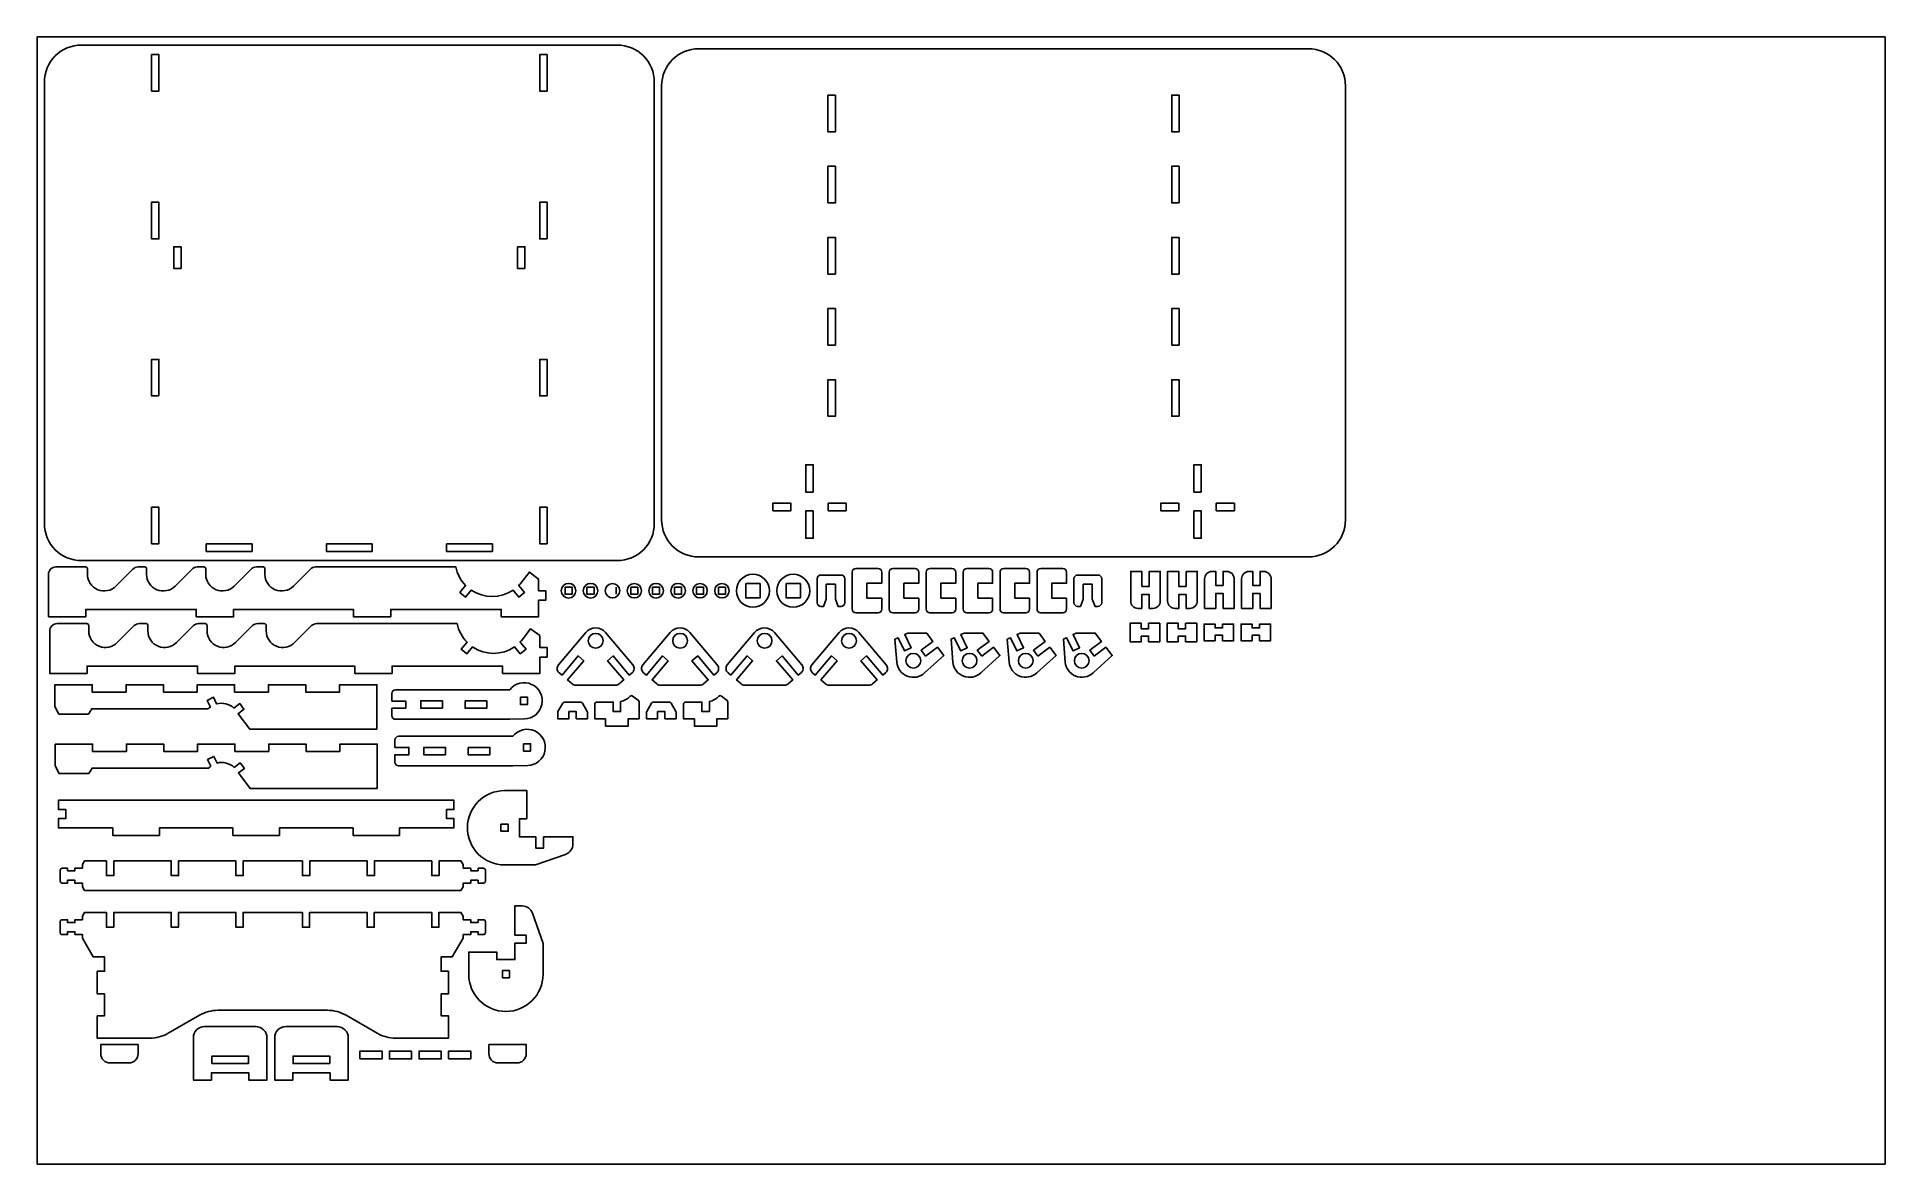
# Model space of a CAD drawing. Header units: millimetres. Extents: x -5 to 995, y -610 to 0.
import ezdxf

# ---------------------------------------------------------------- set-up
doc = ezdxf.new("R2010")
doc.units = ezdxf.units.MM
doc.header["$MEASUREMENT"] = 0

msp = doc.modelspace()

# ---------------------------------------------------------------- linework, layer by layer
for p, q in [((422.8, -33.4), (422.8, -31.5)), ((422.8, -31.5), (426.8, -31.5)), ((422.8, -49.4), (422.8, -33.4)), ((426.8, -31.5), (426.8, -51.3)), ((422.8, -51.3), (422.8, -49.4)), ((426.8, -51.3), (422.8, -51.3)), ((60.8, -109.3), (60.8, -89.5)), ((308.1, -301.6), (308.1, -297.8)), ((444.9, -350.8), (423.4, -350.8))]:
    msp.add_line(p, q)
for points in [[(994.8, 0), (994.8, -610), (-5.2, -610), (-5.2, 0)], [(-5.2, 0), (-5.2, -610), (994.8, -610), (994.8, 0)], [(-5.2, -610), (994.8, -610), (994.8, 0), (-5.2, 0)], [(56.8, -9.5), (60.8, -9.5), (60.8, -29.3), (56.8, -29.3)], [(60.8, -29.3), (60.8, -9.5), (56.8, -9.5), (56.8, -29.3)], [(270.8, -29.3), (270.8, -9.5), (266.8, -9.5), (266.8, -29.3)], [(612.8, -51.3), (612.8, -31.5), (608.8, -31.5), (608.8, -51.3)], [(422.8, -89.8), (426.8, -89.8), (426.8, -70), (422.8, -70)], [(612.8, -89.8), (612.8, -70), (608.8, -70), (608.8, -89.8)], [(56.8, -89.5), (60.8, -89.5), (60.8, -109.3), (56.8, -109.3)], [(60.8, -109.3), (60.8, -89.5), (56.8, -89.5), (56.8, -109.3)], [(270.8, -109.3), (270.8, -89.5), (266.8, -89.5), (266.8, -109.3)], [(422.8, -128.3), (426.8, -128.3), (426.8, -108.5), (422.8, -108.5)], [(612.8, -128.3), (612.8, -108.5), (608.8, -108.5), (608.8, -128.3)], [(72.8, -113.5), (68.8, -113.5), (68.8, -125.3), (72.8, -125.3)], [(258.8, -125.3), (258.8, -113.5), (254.8, -113.5), (254.8, -125.3)], [(422.8, -166.8), (426.8, -166.8), (426.8, -147), (422.8, -147)], [(612.8, -166.8), (612.8, -147), (608.8, -147), (608.8, -166.8)], [(60.8, -194.3), (60.8, -174.5), (56.8, -174.5), (56.8, -194.3)], [(270.8, -194.3), (270.8, -174.5), (266.8, -174.5), (266.8, -194.3)], [(422.8, -205.3), (426.8, -205.3), (426.8, -185.5), (422.8, -185.5)], [(612.8, -205.3), (612.8, -185.5), (608.8, -185.5), (608.8, -205.3)], [(414.8, -246.3), (414.8, -231.5), (410.8, -231.5), (410.8, -246.3)], [(624.8, -246.3), (624.8, -231.5), (620.8, -231.5), (620.8, -246.3)], [(56.8, -254.5), (56.8, -274.3), (60.8, -274.3), (60.8, -254.5)], [(270.8, -274.3), (270.8, -254.5), (266.8, -254.5), (266.8, -274.3)], [(392.9, -256.4), (402.7, -256.4), (402.7, -252.4), (392.9, -252.4)], [(414.8, -256.5), (410.8, -256.5), (410.8, -271.3), (414.8, -271.3)], [(432.7, -256.4), (432.7, -252.4), (422.9, -252.4), (422.9, -256.4)], [(612.7, -256.4), (612.7, -252.4), (602.9, -252.4), (602.9, -256.4)], [(620.8, -271.3), (624.8, -271.3), (624.8, -256.5), (620.8, -256.5)], [(642.7, -252.4), (632.9, -252.4), (632.9, -256.4), (642.7, -256.4)], [(86.4, -274.4), (86.4, -278.4), (111.2, -278.4), (111.2, -274.4)], [(176.2, -274.4), (151.4, -274.4), (151.4, -278.4), (176.2, -278.4)], [(241.2, -274.4), (216.4, -274.4), (216.4, -278.4), (241.2, -278.4)], [(280.5, -297.8), (280.5, -301.6), (284.3, -301.6), (284.3, -297.8)], [(292.4, -297.8), (292.4, -301.6), (296.2, -301.6), (296.2, -297.8)], [(316.1, -297.8), (316.1, -301.6), (319.9, -301.6), (319.9, -297.8)], [(327.9, -297.8), (327.9, -301.6), (331.7, -301.6), (331.7, -297.8)], [(339.8, -297.8), (339.8, -301.6), (343.6, -301.6), (343.6, -297.8)], [(351.7, -297.8), (351.7, -301.6), (355.5, -301.6), (355.5, -297.8)], [(363.5, -297.8), (363.5, -301.6), (367.3, -301.6), (367.3, -297.8)], [(378.3, -295.8), (378.3, -303.6), (386.1, -303.6), (386.1, -295.8)], [(400.1, -295.8), (400.1, -303.6), (407.9, -303.6), (407.9, -295.8)], [(596.3, -317.3), (596.3, -320.3), (592.3, -320.3), (592.3, -317.3), (586.3, -317.3), (586.3, -327.3), (592.3, -327.3), (592.3, -324.3), (596.3, -324.3), (596.3, -327.3), (602.3, -327.3), (602.3, -317.3)], [(612.3, -320.3), (612.3, -317.3), (606.3, -317.3), (606.3, -327.3), (612.3, -327.3), (612.3, -324.3), (616.3, -324.3), (616.3, -327.3), (622.3, -327.3), (622.3, -317.3), (616.3, -317.3), (616.3, -320.3)], [(632.3, -326.8), (632.3, -323.8), (636.3, -323.8), (636.3, -326.8), (642.3, -326.8), (642.3, -317.8), (636.3, -317.8), (636.3, -319.8), (632.3, -319.8), (632.3, -317.8), (626.3, -317.8), (626.3, -326.8)], [(656.3, -323.8), (656.3, -326.8), (662.3, -326.8), (662.3, -317.8), (656.3, -317.8), (656.3, -319.8), (652.3, -319.8), (652.3, -317.8), (646.3, -317.8), (646.3, -326.8), (652.3, -326.8), (652.3, -323.8)], [(214.2, -363.3), (214.2, -359.3), (202.4, -359.3), (202.4, -363.3)], [(226.4, -359.3), (226.4, -363.3), (238.2, -363.3), (238.2, -359.3)], [(256.4, -357.3), (256.4, -361.3), (260.2, -361.3), (260.2, -357.3)], [(215.9, -388.5), (215.9, -384.5), (204.1, -384.5), (204.1, -388.5)], [(228.1, -384.5), (228.1, -388.5), (239.9, -388.5), (239.9, -384.5)], [(258.1, -382.5), (258.1, -386.5), (261.9, -386.5), (261.9, -382.5)], [(35.8, -428.1), (35.8, -432.1), (61, -432.1), (61, -428.1), (100.8, -428.1), (100.8, -432.1), (126, -432.1), (126, -428.1), (165.8, -428.1), (165.8, -432.1), (191, -432.1), (191, -428.1), (220.4, -428.1), (220.4, -423), (216.4, -423), (216.4, -418.2), (220.4, -418.2), (220.4, -413.1), (6.4, -413.1), (6.4, -418.2), (10.4, -418.2), (10.4, -423), (6.4, -423), (6.4, -428.1)], [(245.8, -426.1), (245.8, -429.9), (249.8, -429.9), (249.8, -426.1)], [(246.6, -509.3), (250.4, -509.3), (250.4, -505.3), (246.6, -505.3)], [(169.5, -553.1), (181.5, -553.1), (181.5, -548.9), (169.5, -548.9)], [(197.5, -548.9), (185.5, -548.9), (185.5, -553.1), (197.5, -553.1)], [(213.5, -548.9), (201.5, -548.9), (201.5, -553.1), (213.5, -553.1)], [(217.5, -553.1), (229.5, -553.1), (229.5, -548.9), (217.5, -548.9)], [(89.4, -555.6), (109.2, -555.6), (109.2, -551.6), (89.4, -551.6)], [(153.2, -555.6), (153.2, -551.6), (133.4, -551.6), (133.4, -555.6)]]:
    msp.add_lwpolyline(points, close=True)
for points in [[(-1.2, -24.4, -0.414214), (18.8, -4.4), (308.8, -4.4, -0.414214), (328.8, -24.4), (328.8, -263.4, -0.414214), (308.8, -283.4), (18.8, -283.4, -0.414214), (-1.2, -263.4)], [(18.8, -283.4, -0.414214), (-1.2, -263.4), (-1.2, -24.4, -0.414214), (18.8, -4.4), (308.8, -4.4, -0.414214), (328.8, -24.4), (328.8, -263.4, -0.414214), (308.8, -283.4)], [(702.8, -261.4, -0.414214), (682.8, -281.4), (352.8, -281.4, -0.414214), (332.8, -261.4), (332.8, -26.4, -0.414214), (352.8, -6.4), (682.8, -6.4, -0.414214), (702.8, -26.4)], [(702.8, -261.4, -0.414214), (682.8, -281.4), (352.8, -281.4, -0.414214), (332.8, -261.4), (332.8, -26.4, -0.414214), (352.8, -6.4), (682.8, -6.4, -0.414214), (702.8, -26.4)], [(1, -313.8), (21.2, -313.8), (21.2, -309.8), (81, -309.8), (81, -313.8), (101.2, -313.8), (101.2, -309.8), (166, -309.8), (166, -313.8), (186.2, -313.8), (186.2, -309.8), (246, -309.8), (246, -313.8), (266.2, -313.8), (266.2, -304.9), (270.1, -304.9), (270.1, -299.7), (266.2, -299.7), (266.2, -293.4), (261.2, -289.6), (257.2, -294.9, -0.032036), (255.5, -296.9), (258.6, -300.6), (255.6, -303.2), (252.4, -299.4, -0.308974), (229.8, -299.4), (226.6, -303.2), (223.6, -300.6), (226.7, -296.9, -0.144373), (221.4, -286.8), (145.5, -286.8, 0.198912), (142.7, -288), (133.5, -297.2, -0.668179), (118.1, -290.8), (118.1, -287.8, 0.414214), (117.1, -286.8), (113.5, -286.8, 0.198912), (110.7, -288), (101.5, -297.2, -0.668179), (86.1, -290.8), (86.1, -287.8, 0.414214), (85.1, -286.8), (81.5, -286.8, 0.198912), (78.7, -288), (69.5, -297.2, -0.668179), (54.1, -290.8), (54.1, -287.8, 0.414214), (53.1, -286.8), (49.5, -286.8, 0.198912), (46.7, -288), (37.5, -297.2, -0.668179), (22.1, -290.8), (22.1, -287.8, 0.414214), (21.1, -286.8), (5, -286.8, 0.414214), (1, -290.8)], [(451.9, -303.7), (443.9, -303.7), (443.9, -295.7), (451.9, -295.7), (451.9, -289.7, 0.414214), (449.9, -287.7), (437.9, -287.7, 0.414214), (435.9, -289.7), (435.9, -309.7, 0.414214), (437.9, -311.7), (449.9, -311.7, 0.414214), (451.9, -309.7)], [(471.9, -303.7), (463.9, -303.7), (463.9, -295.7), (471.9, -295.7), (471.9, -289.7, 0.414214), (469.9, -287.7), (457.9, -287.7, 0.414214), (455.9, -289.7), (455.9, -309.7, 0.414214), (457.9, -311.7), (469.9, -311.7, 0.414214), (471.9, -309.7)], [(491.9, -303.7), (483.9, -303.7), (483.9, -295.7), (491.9, -295.7), (491.9, -289.7, 0.414214), (489.9, -287.7), (477.9, -287.7, 0.414214), (475.9, -289.7), (475.9, -309.7, 0.414214), (477.9, -311.7), (489.9, -311.7, 0.414214), (491.9, -309.7)], [(511.9, -303.7), (503.9, -303.7), (503.9, -295.7), (511.9, -295.7), (511.9, -289.7, 0.414214), (509.9, -287.7), (497.9, -287.7, 0.414214), (495.9, -289.7), (495.9, -309.7, 0.414214), (497.9, -311.7), (509.9, -311.7, 0.414214), (511.9, -309.7)], [(531.9, -303.7), (523.9, -303.7), (523.9, -295.7), (531.9, -295.7), (531.9, -289.7, 0.414214), (529.9, -287.7), (517.9, -287.7, 0.414214), (515.9, -289.7), (515.9, -309.7, 0.414214), (517.9, -311.7), (529.9, -311.7, 0.414214), (531.9, -309.7)], [(551.9, -303.7), (543.9, -303.7), (543.9, -295.7), (551.9, -295.7), (551.9, -289.7, 0.414214), (549.9, -287.7), (537.9, -287.7, 0.414214), (535.9, -289.7), (535.9, -309.7, 0.414214), (537.9, -311.7), (549.9, -311.7, 0.414214), (551.9, -309.7)], [(592.6, -297.4), (592.6, -289.3), (586.6, -289.3), (586.6, -305.3, 0.414214), (590.6, -309.3), (592.6, -309.3), (592.6, -301.8), (596.6, -301.8), (596.6, -309.3), (598.6, -309.3, 0.414214), (602.6, -305.3), (602.6, -289.3), (596.6, -289.3), (596.6, -297.4)], [(616.6, -289.3), (616.6, -297.4), (612.6, -297.4), (612.6, -289.3), (606.6, -289.3), (606.6, -305.3, 0.414214), (610.6, -309.3), (612.6, -309.3), (612.6, -301.8), (616.6, -301.8), (616.6, -309.3), (618.6, -309.3, 0.414214), (622.6, -305.3), (622.6, -289.3)], [(632.6, -309.3), (632.6, -301.2), (636.6, -301.2), (636.6, -309.3), (642.6, -309.3), (642.6, -293.3, 0.414214), (638.6, -289.3), (636.6, -289.3), (636.6, -296.8), (632.6, -296.8), (632.6, -289.3), (630.6, -289.3, 0.414214), (626.6, -293.3), (626.6, -309.3)], [(656.6, -301.2), (656.6, -309.3), (662.6, -309.3), (662.6, -293.3, 0.414214), (658.6, -289.3), (656.6, -289.3), (656.6, -296.8), (652.6, -296.8), (652.6, -289.3), (650.6, -289.3, 0.414214), (646.6, -293.3), (646.6, -309.3), (652.6, -309.3), (652.6, -301.2)], [(431.9, -306.2, -0.414214), (429.9, -308.2), (428.3, -308.2), (426.8, -304.2), (426.8, -296.2), (421.9, -296.2), (421.9, -304.2), (420.4, -308.2), (418.9, -308.2, -0.414214), (416.9, -306.2), (416.9, -293.2, -0.414214), (418.9, -291.2), (429.9, -291.2, -0.414214), (431.9, -293.2)], [(570.9, -306.2, -0.414214), (568.9, -308.2), (567.3, -308.2), (565.8, -304.2), (565.8, -296.2), (560.9, -296.2), (560.9, -304.2), (559.4, -308.2), (557.9, -308.2, -0.414214), (555.9, -306.2), (555.9, -293.2, -0.414214), (557.9, -291.2), (568.9, -291.2, -0.414214), (570.9, -293.2)], [(21.8, -317.5), (5.7, -317.5, 0.414214), (1.7, -321.5), (1.7, -344.5), (21.9, -344.5), (21.9, -340.5), (81.7, -340.5), (81.7, -344.5), (101.9, -344.5), (101.9, -340.5), (166.7, -340.5), (166.7, -344.5), (186.9, -344.5), (186.9, -340.5), (246.7, -340.5), (246.7, -344.5), (266.9, -344.5), (266.9, -335.6), (270.8, -335.6), (270.8, -330.4), (266.8, -330.4), (266.8, -324), (261.9, -320.3), (257.9, -325.6, -0.032036), (256.2, -327.5), (259.4, -331.3), (256.3, -333.8), (253.2, -330.1, -0.308974), (230.5, -330.1), (227.4, -333.8), (224.3, -331.3), (227.5, -327.5, -0.144373), (222.1, -317.5), (146.2, -317.5, 0.198912), (143.4, -318.6), (134.2, -327.8, -0.668179), (118.8, -321.5), (118.8, -318.5, 0.414214), (117.8, -317.5), (114.2, -317.5, 0.198912), (111.4, -318.6), (102.2, -327.8, -0.668179), (86.8, -321.5), (86.8, -318.5, 0.414214), (85.8, -317.5), (82.2, -317.5, 0.198912), (79.4, -318.6), (70.2, -327.8, -0.668179), (54.8, -321.5), (54.8, -318.5, 0.414214), (53.8, -317.5), (50.2, -317.5, 0.198912), (47.4, -318.6), (38.2, -327.8, -0.668179), (22.8, -321.5), (22.8, -318.5, 0.414214)], [(286.3, -350.8, -0.176327), (284.4, -350.1), (281.9, -348), (290.6, -337.6), (287.6, -335), (278.9, -345.4), (277.3, -344.1, -0.414214), (276.9, -339.9), (291.7, -322.3, -0.466308), (302.4, -322.3), (317.2, -339.9, -0.414214), (316.9, -344.1), (315.3, -345.4), (306.6, -335), (303.5, -337.6), (312.3, -348), (309.8, -350.1, -0.176327), (307.8, -350.8)], [(317.2, -339.9, -0.414214), (316.9, -344.1), (315.3, -345.4), (306.6, -335), (303.5, -337.6), (312.3, -348), (309.8, -350.1, -0.176327), (307.8, -350.8), (286.3, -350.8, -0.176327), (284.4, -350.1), (281.9, -348), (290.6, -337.6), (287.6, -335), (278.9, -345.4), (277.3, -344.1, -0.414214), (276.9, -339.9), (291.7, -322.3, -0.466308), (302.4, -322.3)], [(332, -350.8, -0.176327), (330.1, -350.1), (327.6, -348), (336.3, -337.6), (333.3, -335), (324.6, -345.4), (323, -344.1, -0.414214), (322.6, -339.9), (337.4, -322.3, -0.466308), (348.1, -322.3), (362.9, -339.9, -0.414214), (362.6, -344.1), (361, -345.4), (352.3, -335), (349.2, -337.6), (358, -348), (355.5, -350.1, -0.176327), (353.5, -350.8)], [(362.9, -339.9, -0.414214), (362.6, -344.1), (361, -345.4), (352.3, -335), (349.2, -337.6), (358, -348), (355.5, -350.1, -0.176327), (353.5, -350.8), (332, -350.8, -0.176327), (330.1, -350.1), (327.6, -348), (336.3, -337.6), (333.3, -335), (324.6, -345.4), (323, -344.1, -0.414214), (322.6, -339.9), (337.4, -322.3, -0.466308), (348.1, -322.3)], [(377.7, -350.8, -0.176327), (375.8, -350.1), (373.3, -348), (382, -337.6), (379, -335), (370.2, -345.4), (368.7, -344.1, -0.414214), (368.3, -339.9), (383.1, -322.3, -0.466308), (393.8, -322.3), (408.6, -339.9, -0.414214), (408.3, -344.1), (406.7, -345.4), (398, -335), (394.9, -337.6), (403.7, -348), (401.2, -350.1, -0.176327), (399.2, -350.8)], [(408.6, -339.9, -0.414214), (408.3, -344.1), (406.7, -345.4), (398, -335), (394.9, -337.6), (403.7, -348), (401.2, -350.1, -0.176327), (399.2, -350.8), (377.7, -350.8, -0.176327), (375.8, -350.1), (373.3, -348), (382, -337.6), (379, -335), (370.2, -345.4), (368.7, -344.1, -0.414214), (368.3, -339.9), (383.1, -322.3, -0.466308), (393.8, -322.3)], [(423.4, -350.8, -0.176327), (421.5, -350.1), (419, -348), (427.7, -337.6), (424.7, -335), (415.9, -345.4), (414.4, -344.1, -0.414214), (414, -339.9), (428.8, -322.3, -0.466308), (439.5, -322.3), (454.3, -339.9, -0.414214), (454, -344.1), (452.4, -345.4), (443.7, -335), (440.6, -337.6), (449.4, -348), (446.9, -350.1, -0.176327), (444.9, -350.8)], [(454.3, -339.9, -0.414214), (454, -344.1), (452.4, -345.4), (443.7, -335), (440.6, -337.6), (449.4, -348), (446.9, -350.1, -0.176327), (444.9, -350.8), (423.4, -350.8, -0.176327), (421.5, -350.1), (419, -348), (427.7, -337.6), (424.7, -335), (415.9, -345.4), (414.4, -344.1, -0.414214), (414, -339.9), (428.8, -322.3, -0.466308), (439.5, -322.3)], [(475.6, -335.1), (473.2, -331.9), (479.6, -327.1), (476.2, -322.6), (466, -322.6), (464.3, -323.4), (467.8, -330.6), (464.2, -332.3), (460.7, -325.2), (459, -326), (460, -338.3, 0.623672), (475.1, -344.2), (485.4, -334.8), (482, -330.3)], [(475.6, -335.1), (482, -330.3), (485.4, -334.8), (475.1, -344.2, -0.623672), (460, -338.3), (459, -326), (460.7, -325.2), (464.2, -332.3), (467.8, -330.6), (464.3, -323.4), (466, -322.6), (476.2, -322.6), (479.6, -327.1), (473.2, -331.9)], [(506, -335.1), (503.6, -331.9), (510, -327.1), (506.6, -322.6), (496.4, -322.6), (494.7, -323.4), (498.2, -330.6), (494.6, -332.3), (491.1, -325.2), (489.4, -326), (490.4, -338.3, 0.623672), (505.5, -344.2), (515.8, -334.8), (512.4, -330.3)], [(506, -335.1), (512.4, -330.3), (515.8, -334.8), (505.5, -344.2, -0.623672), (490.4, -338.3), (489.4, -326), (491.1, -325.2), (494.6, -332.3), (498.2, -330.6), (494.7, -323.4), (496.4, -322.6), (506.6, -322.6), (510, -327.1), (503.6, -331.9)], [(536.4, -335.1), (534, -331.9), (540.4, -327.1), (537, -322.6), (526.8, -322.6), (525.1, -323.4), (528.6, -330.6), (525, -332.3), (521.5, -325.2), (519.8, -326), (520.8, -338.3, 0.623672), (535.8, -344.2), (546.2, -334.8), (542.8, -330.3)], [(536.4, -335.1), (542.8, -330.3), (546.2, -334.8), (535.8, -344.2, -0.623672), (520.8, -338.3), (519.8, -326), (521.5, -325.2), (525, -332.3), (528.6, -330.6), (525.1, -323.4), (526.8, -322.6), (537, -322.6), (540.4, -327.1), (534, -331.9)], [(566.8, -335.1), (564.4, -331.9), (570.8, -327.1), (567.4, -322.6), (557.1, -322.6), (555.4, -323.4), (558.9, -330.6), (555.4, -332.3), (551.9, -325.2), (550.2, -326), (551.2, -338.3, 0.623672), (566.2, -344.2), (576.6, -334.8), (573.2, -330.3)], [(566.8, -335.1), (573.2, -330.3), (576.6, -334.8), (566.2, -344.2, -0.623672), (551.2, -338.3), (550.2, -326), (551.9, -325.2), (555.4, -332.3), (558.9, -330.6), (555.4, -323.4), (557.1, -322.6), (567.4, -322.6), (570.8, -327.1), (564.4, -331.9)], [(186.8, -355.3, -0.414214), (188.8, -353.3), (250.6, -353.3, -1.581734), (258.6, -369.1), (250.6, -369.3), (188.8, -369.3, -0.414214), (186.8, -367.3), (186.8, -363.3), (194.3, -363.3), (194.3, -359.4), (186.8, -359.4)], [(188.8, -369.3, -0.414214), (186.8, -367.3), (186.8, -363.3), (194.3, -363.3), (194.3, -359.4), (186.8, -359.4), (186.8, -355.3, -0.414214), (188.8, -353.3), (250.6, -353.3, -1.581734), (258.6, -369.1), (250.6, -369.3)], [(6.6, -366.6), (22.6, -366.6), (24.4, -363.6), (87.5, -363.6, -0.037642), (88.6, -362.7), (86.9, -359.1), (90.3, -357.4), (92, -361, -0.254394), (101.3, -363.2), (104.5, -360.8), (106.8, -363.9), (103.6, -366.3), (109.9, -374.6), (178.7, -374.6), (178.7, -350.6), (158.5, -350.6), (158.5, -354.6), (140.2, -354.6), (140.2, -350.6), (120, -350.6), (120, -354.6), (101.7, -354.6), (101.7, -350.6), (81.5, -350.6), (81.5, -354.6), (63.2, -354.6), (63.2, -350.6), (43, -350.6), (43, -354.6), (24.7, -354.6), (24.7, -350.6), (4.5, -350.6), (4.5, -362.4)], [(302.5, -369), (302.5, -373), (314.7, -373), (314.7, -369), (320.6, -369), (320.6, -360, 0.22918), (320.2, -359.2), (317.1, -356.7, 0.387554), (315.8, -356.8, -0.153097), (310.6, -359.7), (310.6, -365.1), (306.6, -365.1), (306.6, -360), (300.9, -360.1), (297.6, -360.1, 0.414214), (296.6, -361.1), (296.6, -369)], [(350.5, -369), (350.5, -373), (362.7, -373), (362.7, -369), (368.6, -369), (368.6, -360, 0.22918), (368.2, -359.2), (365.1, -356.7, 0.387554), (363.8, -356.8, -0.153097), (358.6, -359.7), (358.6, -365.1), (354.6, -365.1), (354.6, -360), (348.9, -360.1), (345.6, -360.1, 0.414214), (344.6, -361.1), (344.6, -369)], [(276.6, -365.6, -0.131652), (276.7, -365.1), (279.3, -360.6, -0.267949), (280.2, -360.1), (289, -360.1, -0.267949), (289.9, -360.6), (292.5, -365.1, -0.131652), (292.6, -365.6), (292.6, -369), (286.6, -369), (286.6, -365.1), (282.6, -365.1), (282.6, -369), (276.6, -369)], [(340.5, -365.1, -0.131652), (340.6, -365.6), (340.6, -369), (334.6, -369), (334.6, -365.1), (330.6, -365.1), (330.6, -369), (324.6, -369), (324.6, -365.6, -0.131652), (324.7, -365.1), (327.3, -360.6, -0.267949), (328.2, -360.1), (337, -360.1, -0.267949), (337.9, -360.6)], [(188.5, -380.5, -0.414214), (190.5, -378.5), (252.3, -378.5, -1.581734), (260.3, -394.3), (252.3, -394.5), (190.5, -394.5, -0.414214), (188.5, -392.5), (188.5, -388.5), (196, -388.5), (196, -384.5), (188.5, -384.5)], [(190.5, -394.5, -0.414214), (188.5, -392.5), (188.5, -388.5), (196, -388.5), (196, -384.5), (188.5, -384.5), (188.5, -380.5, -0.414214), (190.5, -378.5), (252.3, -378.5, -1.581734), (260.3, -394.3), (252.3, -394.5)], [(4.7, -382.7), (4.7, -394.5), (6.8, -398.7), (22.8, -398.7), (24.6, -395.7), (87.7, -395.7, -0.037642), (88.8, -394.7), (87.1, -391.1), (90.5, -389.4), (92.2, -393, -0.254394), (101.5, -395.3), (104.7, -392.9), (107, -395.9), (103.8, -398.3), (110.1, -406.7), (178.9, -406.7), (178.9, -382.7), (158.7, -382.7), (158.7, -386.7), (140.4, -386.7), (140.4, -382.7), (120.2, -382.7), (120.2, -386.7), (101.9, -386.7), (101.9, -382.7), (81.7, -382.7), (81.7, -386.7), (63.4, -386.7), (63.4, -382.7), (43.2, -382.7), (43.2, -386.7), (24.9, -386.7), (24.9, -382.7)], [(259.8, -407.9), (247.8, -407.9, 1), (247.8, -448.1), (264.6, -448.1), (280.8, -442.4, 0.318708), (284.8, -436.7), (284.8, -432.9), (268.9, -432.9), (268.9, -439), (264.7, -439), (264.7, -432.9), (255.8, -432.9), (255.8, -423.1), (259.8, -423.1)], [(264.7, -432.9), (264.7, -439), (268.9, -439), (268.9, -432.9), (284.8, -432.9), (284.8, -436.7, -0.318708), (280.8, -442.4), (264.6, -448.1), (247.8, -448.1, -1), (247.8, -407.9), (259.8, -407.9), (259.8, -423.1), (255.8, -423.1), (255.8, -432.9)], [(225.4, -449.9), (225.4, -447.9), (224.2, -445.9), (212.4, -445.9), (212.4, -453.9), (208.4, -453.9), (208.4, -445.9), (177.4, -445.9), (177.4, -453.9), (173.4, -453.9), (173.4, -445.9), (142.4, -445.9), (142.4, -453.9), (138.4, -453.9), (138.4, -445.9), (106.4, -445.9), (106.4, -453.9), (102.4, -453.9), (102.4, -445.9), (71.4, -445.9), (71.4, -453.9), (67.4, -453.9), (67.4, -445.9), (36.4, -445.9), (36.4, -453.9), (32.4, -453.9), (32.4, -445.9), (20.5, -445.9), (19.4, -447.9), (19.4, -449.9), (15.3, -449.9), (15.3, -451.3), (11.3, -451.3), (11.3, -449.9), (8.4, -449.9, 0.414214), (7.4, -450.9), (7.4, -456.9, 0.414214), (8.4, -457.9), (11.3, -457.9), (11.3, -456.4), (15.3, -456.4), (15.3, -457.9), (19.4, -457.9), (19.4, -459.9), (20.5, -461.9), (224.2, -461.9), (225.4, -459.9), (225.4, -457.9), (229.5, -457.9), (229.5, -456.4), (233.5, -456.4), (233.5, -457.9), (236.4, -457.9, 0.414214), (237.4, -456.9), (237.4, -450.9, 0.414214), (236.4, -449.9), (233.5, -449.9), (233.5, -451.3), (229.5, -451.3), (229.5, -449.9)], [(27.4, -529.7), (27.4, -541.9), (55.8, -541.9, 0.131652), (65.8, -539.2), (82.7, -529.5, -0.131652), (92.7, -526.8), (152, -526.8, -0.131652), (162, -529.5), (178.9, -539.2, 0.131652), (188.9, -541.9), (217.4, -541.9), (217.4, -529.7), (213.4, -529.7), (213.4, -517.9), (217.4, -517.9), (217.4, -505.7), (213.4, -505.7), (213.4, -497.9), (219.5, -497.9), (225.4, -487.8), (225.4, -485.8), (229.5, -485.8), (229.5, -484.3), (233.5, -484.3), (233.5, -485.8), (236.4, -485.8, 0.414214), (237.4, -484.8), (237.4, -478.8, 0.414214), (236.4, -477.8), (233.5, -477.8), (233.5, -479.3), (229.5, -479.3), (229.5, -477.8), (225.4, -477.8), (225.4, -475.8), (224.2, -473.8), (212.3, -473.8), (212.3, -481.8), (208.4, -481.8), (208.4, -473.8), (177.3, -473.8), (177.3, -481.8), (173.4, -481.8), (173.4, -473.8), (142.3, -473.8), (142.3, -481.8), (138.4, -481.8), (138.4, -473.8), (106.3, -473.8), (106.3, -481.8), (102.4, -481.8), (102.4, -473.8), (71.3, -473.8), (71.3, -481.8), (67.4, -481.8), (67.4, -473.8), (36.3, -473.8), (36.3, -481.8), (32.4, -481.8), (32.4, -473.8), (20.5, -473.8), (19.4, -475.8), (19.4, -477.8), (15.3, -477.8), (15.3, -479.3), (11.3, -479.3), (11.3, -477.8), (8.4, -477.8, 0.414214), (7.4, -478.8), (7.4, -484.8, 0.414214), (8.4, -485.8), (11.3, -485.8), (11.3, -484.3), (15.3, -484.3), (15.3, -485.8), (19.4, -485.8), (19.4, -487.8), (25.2, -497.9), (31.4, -497.9), (31.4, -505.7), (27.4, -505.7), (27.4, -517.9), (31.4, -517.9), (31.4, -529.7)], [(228.4, -495.3), (228.4, -507.3, 1), (268.6, -507.3), (268.6, -490.6), (262.9, -474.3, 0.318708), (257.3, -470.3), (253.4, -470.3), (253.4, -486.2), (259.5, -486.2), (259.5, -490.4), (253.4, -490.4), (253.4, -499.3), (243.6, -499.3), (243.6, -495.3)], [(253.4, -490.4), (259.5, -490.4), (259.5, -486.2), (253.4, -486.2), (253.4, -470.3), (257.3, -470.3, -0.318708), (262.9, -474.3), (268.6, -490.6), (268.6, -507.3, -1), (228.4, -507.3), (228.4, -495.3), (243.6, -495.3), (243.6, -499.3), (253.4, -499.3)], [(79.4, -541.6), (79.4, -564.6), (89.2, -564.6), (89.2, -560.6), (109.4, -560.6), (109.4, -564.6), (119.2, -564.6), (119.2, -541.6, 0.414214), (113.2, -535.6), (85.4, -535.6, 0.414214)], [(113.2, -535.6, -0.414214), (119.2, -541.6), (119.2, -564.6), (109.4, -564.6), (109.4, -560.6), (89.2, -560.6), (89.2, -564.6), (79.4, -564.6), (79.4, -541.6, -0.414214), (85.4, -535.6)], [(123.4, -541.6), (123.4, -564.6), (133.2, -564.6), (133.2, -560.6), (153.4, -560.6), (153.4, -564.6), (163.2, -564.6), (163.2, -541.6, 0.414214), (157.2, -535.6), (129.4, -535.6, 0.414214)], [(157.2, -535.6, -0.414214), (163.2, -541.6), (163.2, -564.6), (153.4, -564.6), (153.4, -560.6), (133.2, -560.6), (133.2, -564.6), (123.4, -564.6), (123.4, -541.6, -0.414214), (129.4, -535.6)], [(34.3, -555.3), (44.5, -555.3, 0.414214), (49.5, -550.3), (49.5, -545.3), (29.3, -545.3), (29.3, -550.3, 0.414214)], [(239.3, -545.3), (239.3, -550.3, 0.414214), (244.3, -555.3), (254.5, -555.3, 0.414214), (259.5, -550.3), (259.5, -545.3)]]:
    msp.add_lwpolyline(points, format="xyb", close=True)
for centre, radius in [((282.4, -299.7), 3.95), ((282.4, -299.7), 3.95), ((294.3, -299.7), 3.95), ((294.3, -299.7), 3.95), ((306.2, -299.7), 3.9), ((318, -299.7), 3.9), ((318, -299.7), 3.9), ((329.8, -299.7), 3.95), ((329.8, -299.7), 3.95), ((341.7, -299.7), 3.95), ((341.7, -299.7), 3.95), ((353.6, -299.7), 3.9), ((353.6, -299.7), 3.9), ((365.4, -299.7), 3.9), ((365.4, -299.7), 3.9), ((382.2, -299.7), 8.9), ((382.2, -299.7), 8.9), ((404, -299.7), 8.9), ((404, -299.7), 8.9), ((297.1, -326.8), 4), ((342.8, -326.8), 4), ((388.5, -326.8), 4), ((434.2, -326.8), 4), ((469, -337.6), 4), ((499.4, -337.6), 4), ((529.8, -337.6), 4), ((560.1, -337.6), 4)]:
    msp.add_circle(centre, radius)

doc.saveas('drawing.dxf')
